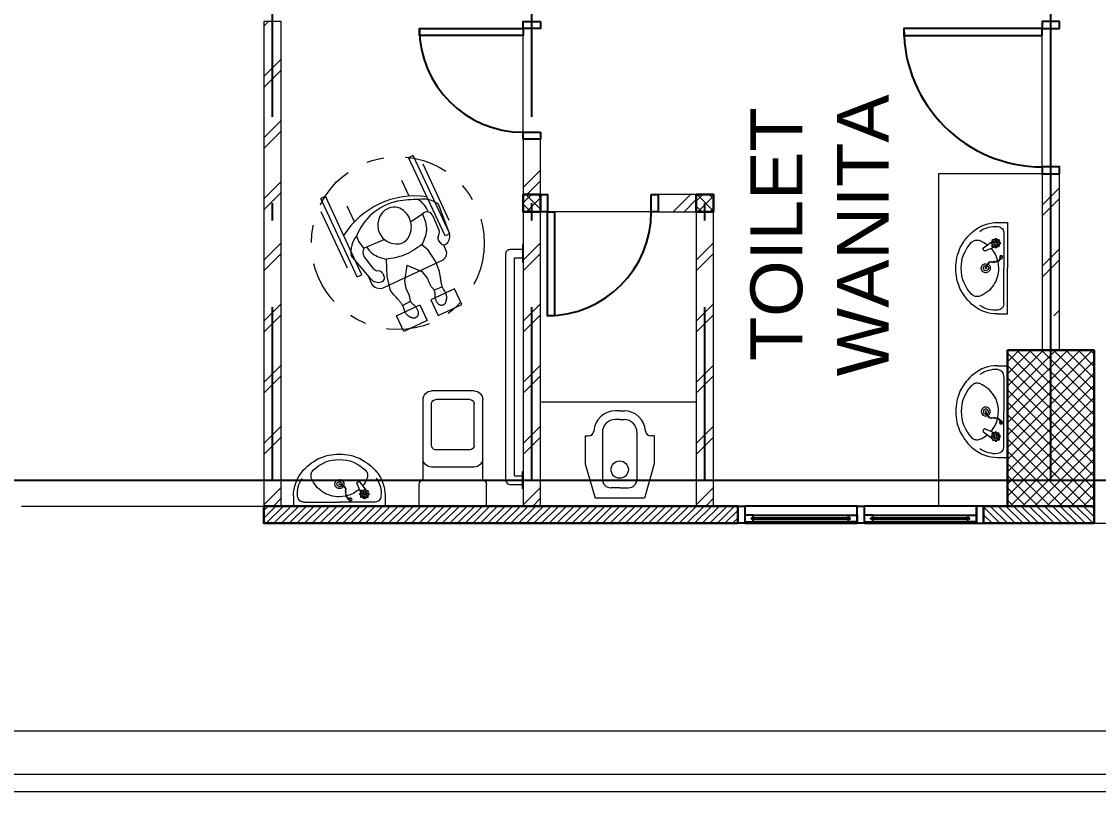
# Model space of a CAD drawing. Header units: inches. Extents: x 0 to 558, y -1 to 295.
# Drawn here: x 311.84 to 318.06, y 131.8 to 136.32 of the extents above; entities that cross this region are included whole.
import ezdxf

# ---------------------------------------------------------------- set-up
doc = ezdxf.new("R2010")
doc.units = ezdxf.units.IN
doc.header["$MEASUREMENT"] = 0
doc.linetypes.add('DASHDOT', pattern=[1, 0.5, -0.25, 0, -0.25])
for name, color, linetype, lineweight in [('ars', 11, 'Continuous', 0), ('ARSIR', 31, 'Continuous', 5), ('ARSIR BETON', 8, 'Continuous', 5), ('KOL', 1, 'Continuous', 30), ('KOLOM', 4, 'Continuous', 9), ('lan', 7, 'Continuous', 15), ('NOT', 7, 'Continuous', 20), ('RUMPUT', 93, 'Continuous', 0), ('SANITAIR', 15, 'Continuous', 9), ('tem', 5, 'Continuous', 20)]:
    doc.layers.add(name, color=color, linetype=linetype, lineweight=lineweight)
doc.layers.add('as', color=1, linetype='Continuous', plot=False)
doc.layers.add('Kusen', color=30, linetype='Continuous')
doc.styles.add('ATTR', font='romans.shx', dxfattribs={"width": 0.8, "height": 0.56})
doc.styles.get("Standard").update_dxf_attribs({"font": 'arial.ttf'})
pattern_1 = [(86.66969, (37.0798, 226.14725), (-0.5066041, 0.569206), [0.142875, -0.934755]), (41.66969, (37.0798, 226.14725), (-0.5066045, 0.5692064), [0.142875, -0.619125]), (131.66969, (37.0798, 226.14725), (-0.5692064, -0.5066045), [0.142875, -0.619125])]

# ---------------------------------------------------------------- blocks, each defined once
blk = doc.blocks.new('k3')
at = {"layer": 'ars'}
h = blk.add_hatch(dxfattribs=at)
h.set_pattern_fill('_USER', color=256, scale=0.05, angle=45, double=1, pattern_type=0)
h.set_pattern_definition([(45, (0, -5.05), (-0.03535534, 0.03535534), []), (135, (0, -5.05), (-0.03535534, -0.03535534), [])])
h.paths.add_polyline_path([(-0.25, -0.45), (0.25, -0.45), (0.25, 0.45), (-0.25, 0.45)])
at = {"layer": 'KOL'}
blk.add_lwpolyline([(-0.25, -0.45), (0.25, -0.45), (0.25, 0.45), (-0.25, 0.45)], close=True, dxfattribs=at)
blk = doc.blocks.new('P.80')
at = {"layer": 'Kusen'}
for points in [[(-69.8094, -74.8368), (-69.7694, -74.8368), (-69.7694, -74.0368), (-69.8094, -74.0368)], [(-70.6094, -74.9368), (-70.5694, -74.9368), (-70.5694, -74.8368), (-70.6094, -74.8368)], [(-69.7694, -74.9368), (-69.7294, -74.9368), (-69.7294, -74.8368), (-69.7694, -74.8368)]]:
    blk.add_lwpolyline(points, close=True, dxfattribs=at)
blk.add_arc((-69.7694, -74.8368), 0.8, 90, 180, dxfattribs=at)
blk = doc.blocks.new('WASHTAFEL')
for points in [[(0.1029, 0.2167), (0.1186, 0.2276), (0.1344, 0.2373), (0.1501, 0.2458), (0.1671, 0.2518), (0.184, 0.2579), (0.2022, 0.2615), (0.2203, 0.2639), (0.2397, 0.2651)], [(0.2397, 0.2651), (0.299, 0.2651)], [(0.299, 0.2651), (0.299, 0)], [(0, 0), (0, 0.0157), (0.0012, 0.0315), (0.0036, 0.0472), (0.0061, 0.063), (0.0097, 0.0775), (0.0145, 0.092), (0.0254, 0.1199), (0.0412, 0.1465), (0.0496, 0.1598), (0.0593, 0.1719), (0.069, 0.184), (0.0799, 0.1961), (0.0908, 0.2058), (0.1029, 0.2167)], [(0.138, 0.2131), (0.1501, 0.2215), (0.1622, 0.2276), (0.1743, 0.2324), (0.1877, 0.2373), (0.201, 0.2397), (0.2143, 0.2421), (0.2276, 0.2421), (0.2421, 0.2409)], [(0.2421, 0.2409), (0.2494, 0.2397), (0.2554, 0.2373), (0.2615, 0.2337), (0.2688, 0.2276), (0.2724, 0.2215), (0.2748, 0.2155), (0.2772, 0.2082), (0.2772, 0.1998)], [(0.2772, 0.1998), (0.2772, 0)], [(0.0303, 0), (0.0315, 0.0206), (0.0339, 0.0412), (0.0387, 0.0617), (0.046, 0.0811), (0.0545, 0.0993), (0.0654, 0.1174), (0.0775, 0.1344), (0.0908, 0.1501)], [(0.0908, 0.1501), (0.0969, 0.155), (0.1017, 0.1586), (0.1077, 0.161), (0.1138, 0.1622), (0.1199, 0.1634), (0.1271, 0.1634), (0.1332, 0.1622), (0.1392, 0.1598)], [(0.1392, 0.1598), (0.1501, 0.155), (0.1622, 0.1489), (0.1719, 0.1429), (0.1816, 0.1344)], [(0.1598, 0.1174), (0.2119, 0.1574)], [(0.2082, 0.1404), (0.2058, 0.1416), (0.2034, 0.1429), (0.2022, 0.1465), (0.2034, 0.1501), (0.2058, 0.1513), (0.207, 0.1513), (0.2082, 0.1513), (0.2094, 0.1513)], [(0.2082, 0.1453), (0.2082, 0.1416), (0.2094, 0.1368), (0.2119, 0.1332), (0.2143, 0.1295), (0.2179, 0.1271), (0.2215, 0.1247), (0.2252, 0.1235), (0.23, 0.1235), (0.2349, 0.1235), (0.2385, 0.1247), (0.2421, 0.1271), (0.2458, 0.1295), (0.2482, 0.1332), (0.2506, 0.1368), (0.2518, 0.1416), (0.253, 0.1453), (0.2518, 0.1501), (0.2506, 0.1538), (0.2482, 0.1586), (0.2458, 0.161), (0.2421, 0.1646), (0.2385, 0.1659), (0.2349, 0.1671), (0.23, 0.1683), (0.2252, 0.1671), (0.2215, 0.1659), (0.2179, 0.1646), (0.2143, 0.161), (0.2119, 0.1586), (0.2094, 0.1538), (0.2082, 0.1501), (0.2082, 0.1453)], [(0.2179, 0.1259), (0.2155, 0.1235), (0.2119, 0.1235), (0.2094, 0.1247), (0.2082, 0.1271), (0.2082, 0.1308), (0.2094, 0.1308), (0.2094, 0.132), (0.2107, 0.1332)], [(0.2119, 0.1574), (0.2094, 0.1598), (0.2107, 0.1634), (0.2119, 0.1659), (0.2155, 0.1671), (0.2179, 0.1659), (0.2191, 0.1646), (0.2191, 0.1646)], [(0.2155, 0.1453), (0.2167, 0.1404), (0.2203, 0.1356), (0.2252, 0.132), (0.23, 0.1308), (0.2361, 0.132), (0.2409, 0.1356), (0.2433, 0.1404), (0.2446, 0.1453), (0.2433, 0.1513), (0.2409, 0.1562), (0.2361, 0.1586), (0.23, 0.1598), (0.2252, 0.1586), (0.2203, 0.1562), (0.2167, 0.1513), (0.2155, 0.1453)], [(0.224, 0.1453), (0.2252, 0.1404), (0.23, 0.1392), (0.2349, 0.1404), (0.2373, 0.1453), (0.2349, 0.1501), (0.23, 0.1525), (0.2252, 0.1501), (0.224, 0.1453)], [(0.2252, 0.1671), (0.2264, 0.1695), (0.2276, 0.1719), (0.2312, 0.1719), (0.2337, 0.1707), (0.2361, 0.1683), (0.2361, 0.1671), (0.2361, 0.1659)], [(0.2494, 0.132), (0.2494, 0.1295), (0.2494, 0.1271), (0.2482, 0.1247), (0.2446, 0.1235), (0.2421, 0.1247), (0.2409, 0.1247), (0.2409, 0.1247)], [(0.2421, 0.1634), (0.2446, 0.1646), (0.247, 0.1659), (0.2506, 0.1646), (0.2518, 0.161), (0.2518, 0.1586), (0.2506, 0.1574), (0.2506, 0.1562), (0.2494, 0.1562)], [(0.253, 0.1501), (0.2554, 0.1489), (0.2567, 0.1465), (0.2579, 0.1429), (0.2554, 0.1404), (0.253, 0.138), (0.253, 0.138), (0.2518, 0.138)], [(0.1622, 0.1029), (0.1574, 0.1102), (0.1562, 0.115), (0.1598, 0.1174)], [(0.1683, 0.1005), (0.1659, 0.1005), (0.1622, 0.1029)], [(0.1683, 0.1005), (0.2228, 0.1235)], [(0.2034, 0.115), (0.2155, 0.0981), (0.2264, 0.0811), (0.2349, 0.063), (0.2409, 0.0424)], [(0.2361, 0.1235), (0.2349, 0.1199), (0.2324, 0.1186), (0.23, 0.1174), (0.2276, 0.1186), (0.2252, 0.1211), (0.2252, 0.1223), (0.2252, 0.1235)], [(0.253, 0.0642), (0.253, 0.0605), (0.2554, 0.0581), (0.2579, 0.0557), (0.2615, 0.0557), (0.2651, 0.0557), (0.2676, 0.0581), (0.27, 0.0605), (0.2712, 0.0642), (0.27, 0.0678), (0.2676, 0.0714), (0.2651, 0.0726), (0.2615, 0.0738), (0.2579, 0.0726), (0.2554, 0.0714), (0.253, 0.0678), (0.253, 0.0642)], [(0.2554, 0.0642), (0.2579, 0.0605), (0.2615, 0.0593), (0.2651, 0.0605), (0.2676, 0.0642), (0.2651, 0.069), (0.2615, 0.0702), (0.2579, 0.069), (0.2554, 0.0642)], [(0.1029, -0.2167), (0.0908, -0.207), (0.0799, -0.1961), (0.069, -0.184), (0.0593, -0.1731), (0.0496, -0.1598), (0.0412, -0.1477), (0.0254, -0.1211), (0.0145, -0.092), (0.0097, -0.0775), (0.0061, -0.0617), (0.0036, -0.046), (0.0012, -0.0315), (0, -0.0157), (0, 0)], [(0.1392, -0.161), (0.1332, -0.1622), (0.1271, -0.1634), (0.1199, -0.1634), (0.1138, -0.1622), (0.1077, -0.161), (0.1017, -0.1586), (0.0969, -0.155), (0.0908, -0.1501), (0.0775, -0.1344), (0.0654, -0.1186), (0.0545, -0.0993), (0.046, -0.0811), (0.0387, -0.0617), (0.0339, -0.0412), (0.0315, -0.0218), (0.0303, 0)], [(0.2458, 0), (0.2458, -0.0133), (0.2433, -0.0254), (0.2421, -0.0387), (0.2385, -0.0508), (0.2337, -0.063), (0.23, -0.0751), (0.224, -0.086), (0.2179, -0.0969), (0.2094, -0.1065), (0.2022, -0.1162), (0.1937, -0.1259), (0.184, -0.1332), (0.1731, -0.1416), (0.1622, -0.1489), (0.1513, -0.155), (0.1392, -0.161)], [(0.1852, 0.0218), (0.1901, 0.0194), (0.1937, 0.0157), (0.1961, 0.0121), (0.1973, 0.0061), (0.1985, 0.0024), (0.1985, -0.0024), (0.1973, -0.0085), (0.1949, -0.0121), (0.1925, -0.0169), (0.1889, -0.0206), (0.184, -0.023), (0.1792, -0.0242), (0.1743, -0.0254), (0.1695, -0.0254), (0.1646, -0.0242), (0.1598, -0.0218), (0.1562, -0.0194), (0.1525, -0.0157), (0.1501, -0.0109), (0.1477, -0.0061), (0.1465, -0.0012), (0.1465, 0.0036), (0.1477, 0.0085), (0.1501, 0.0121), (0.1562, 0.0206), (0.1646, 0.0254), (0.1731, 0.0254), (0.1816, 0.0242)], [(0.1792, 0.0133), (0.184, 0.0097), (0.1877, 0.0048), (0.1877, -0.0012), (0.1852, -0.0061), (0.1816, -0.0109), (0.178, -0.0133), (0.1719, -0.0145), (0.1659, -0.0121), (0.1622, -0.0097), (0.1598, -0.0036), (0.1586, 0.0012), (0.1598, 0.0073), (0.1622, 0.0109), (0.1671, 0.0133), (0.1719, 0.0157), (0.1768, 0.0145)], [(0.1743, 0.0024), (0.1743, -0.0012), (0.1719, -0.0024), (0.1707, 0), (0.1707, 0.0024)], [(0.1719, 0.0085), (0.1743, 0.0061), (0.1768, 0.0085), (0.1743, 0.0097), (0.1719, 0.0085)], [(0.1719, 0.0036), (0.1731, 0.0012), (0.1755, 0.0036), (0.1731, 0.0061), (0.1719, 0.0036)], [(0.1792, 0.0133), (0.1792, 0.0121), (0.178, 0.0097), (0.1768, 0.0097), (0.1743, 0.0097), (0.1743, 0.0121), (0.1743, 0.0133), (0.1768, 0.0145), (0.178, 0.0145)], [(0.178, 0.0169), (0.1804, 0.0145), (0.1828, 0.0169), (0.1804, 0.0194), (0.178, 0.0169)], [(0.1804, 0.0206), (0.1828, 0.0194), (0.184, 0.0206), (0.1828, 0.023), (0.1804, 0.0206)], [(0.1828, 0.0254), (0.1852, 0.023), (0.1877, 0.0254), (0.1852, 0.0278), (0.1828, 0.0254)], [(0.1852, 0.0303), (0.1877, 0.0278), (0.1901, 0.0303), (0.1877, 0.0315), (0.1852, 0.0303)], [(0.1889, 0.0327), (0.1913, 0.0303), (0.1937, 0.0327), (0.1913, 0.0339), (0.1889, 0.0327)], [(0.1937, 0.0363), (0.1949, 0.0339), (0.1973, 0.0363), (0.1949, 0.0375), (0.1937, 0.0363)], [(0.1973, 0.0375), (0.1998, 0.0351), (0.2022, 0.0375), (0.1998, 0.04), (0.1973, 0.0375)], [(0.2022, 0.0375), (0.2046, 0.0351), (0.2058, 0.0375), (0.2046, 0.04), (0.2022, 0.0375)], [(0.207, 0.0363), (0.2094, 0.0339), (0.2119, 0.0363), (0.2094, 0.0387), (0.207, 0.0363)], [(0.2119, 0.0363), (0.2143, 0.0339), (0.2167, 0.0363), (0.2143, 0.0387), (0.2119, 0.0363)], [(0.2167, 0.0363), (0.2191, 0.0339), (0.2215, 0.0363), (0.2191, 0.0387), (0.2167, 0.0363)], [(0.2215, 0.0375), (0.224, 0.0351), (0.2264, 0.0375), (0.224, 0.04), (0.2215, 0.0375)], [(0.2264, 0.0375), (0.2288, 0.0351), (0.2312, 0.0375), (0.2288, 0.04), (0.2264, 0.0375)], [(0.2312, 0.0387), (0.2337, 0.0363), (0.2361, 0.0387), (0.2337, 0.0412), (0.2312, 0.0387)], [(0.2373, 0.0387), (0.2385, 0.0375), (0.2409, 0.0387), (0.2385, 0.0412), (0.2373, 0.0387)], [(0.2409, 0.0412), (0.2433, 0.0387), (0.2458, 0.0412), (0.2433, 0.0436), (0.2409, 0.0412)], [(0.2421, 0.0387), (0.2446, 0.0194), (0.2458, 0)], [(0.2458, 0.0436), (0.2482, 0.0412), (0.2494, 0.0436), (0.2482, 0.046), (0.2458, 0.0436)], [(0.2494, 0.0472), (0.2506, 0.0448), (0.253, 0.0472), (0.2506, 0.0496), (0.2494, 0.0472)], [(0.2639, 0.0557), (0.2615, 0.0521), (0.2591, 0.0508), (0.2554, 0.0521), (0.253, 0.0533), (0.253, 0.0569), (0.253, 0.0581), (0.253, 0.0593)], [(0.253, 0.0508), (0.2542, 0.0484), (0.2567, 0.0508), (0.2542, 0.0533), (0.253, 0.0508)], [(0.2772, -0.201), (0.2772, 0)], [(0.299, -0.2639), (0.299, 0)], [(0.2397, -0.2639), (0.2203, -0.2639), (0.2022, -0.2615), (0.184, -0.2579), (0.1671, -0.2518), (0.1501, -0.2458), (0.1344, -0.2373), (0.1186, -0.2276), (0.1029, -0.2167)], [(0.2421, -0.2421), (0.2276, -0.2421), (0.2143, -0.2421), (0.201, -0.2397), (0.1877, -0.2373), (0.1743, -0.2337), (0.1622, -0.2276), (0.1501, -0.2203), (0.138, -0.2143)], [(0.2772, -0.201), (0.2772, -0.2082), (0.2748, -0.2155), (0.2724, -0.2215), (0.2688, -0.2276), (0.2615, -0.2337), (0.2554, -0.2373), (0.2494, -0.2397), (0.2421, -0.2421)], [(0.2397, -0.2639), (0.299, -0.2639)]]:
    blk.add_lwpolyline(points)
blk = doc.blocks.new('SWC1')
for p, q in [((-0.1225, 0.665), (0.1225, 0.665)), ((-0.1725, 0.1499), (-0.1725, 0.615)), ((-0.1225, 0.35), (-0.1225, 0.59)), ((-0.0975, 0.615), (0.0975, 0.615)), ((0.1225, 0.35), (0.1225, 0.59)), ((0.1725, 0.1499), (0.1725, 0.615)), ((-0.0975, 0.325), (0.0975, 0.325)), ((-0.1225, 0.225), (0.1225, 0.225)), ((-0.195, 0), (-0.195, 0.125)), ((-0.17, 0.15), (0.17, 0.15)), ((0.195, 0), (0.195, 0.125)), ((-0.195, 0), (0.195, 0))]:
    blk.add_line(p, q)
for centre, radius, start, end in [((-0.1225, 0.615), 0.05, 90, 180), ((0.1225, 0.615), 0.05, 0, 90), ((-0.0975, 0.59), 0.025, 90, 180), ((0.0975, 0.59), 0.025, 0, 90), ((-0.0975, 0.35), 0.025, 180, 270), ((0.0975, 0.35), 0.025, 270, 0), ((-0.1225, 0.275), 0.05, 180, 270), ((0.1225, 0.275), 0.05, 270, 0), ((-0.17, 0.125), 0.025, 90, 180), ((0.17, 0.125), 0.025, 0, 90)]:
    blk.add_arc(centre, radius, start, end)
blk = doc.blocks.new('K 10.10')
at = {"layer": 'ars'}
h = blk.add_hatch(dxfattribs=at)
h.set_pattern_fill('_USER', color=256, scale=0.05, angle=45, double=1, pattern_type=0)
h.set_pattern_definition([(45, (0, 0), (-0.035355339, 0.035355339), []), (135, (0, 0), (-0.035355339, -0.035355339), [])])
h.paths.add_polyline_path([(1560.5383, 1380.4069), (1560.6383, 1380.4069), (1560.6383, 1380.5069), (1560.5383, 1380.5069)])
at = {"layer": 'KOL'}
blk.add_lwpolyline([(1560.5383, 1380.4069), (1560.6383, 1380.4069), (1560.6383, 1380.5069), (1560.5383, 1380.5069)], close=True, dxfattribs=at)
blk = doc.blocks.new('SWC2')
for p, q in [((-0.2, -0.199), (-0.1426, 0)), ((-0.1426, 0), (0.1426, 0)), ((0.2, -0.199), (0.1426, 0)), ((0, -0.06), (-0.05, -0.06)), ((0, -0.06), (0.05, -0.06)), ((-0.1, -0.38), (-0.1, -0.11)), ((0.1, -0.38), (0.1, -0.11)), ((-0.2, -0.3597), (-0.2, -0.199)), ((0.2, -0.3597), (0.2, -0.199)), ((-0.2, -0.3597), (-0.1797, -0.3597)), ((0.2, -0.3597), (0.1797, -0.3597)), ((0, -0.455), (-0.025, -0.455)), ((0, -0.455), (0.025, -0.455)), ((0, -0.505), (-0.025, -0.505)), ((0, -0.505), (0.025, -0.505))]:
    blk.add_line(p, q)
blk.add_circle((0, -0.1655), 0.05)
for centre, radius, start, end in [((-0.05, -0.11), 0.05, 90, 180), ((0.05, -0.11), 0.05, 0, 90), ((-0.1797, -0.3897), 0.03, 3.59024, 90), ((0.1797, -0.3897), 0.03, 90, 176.40976), ((-0.025, -0.38), 0.125, 183.59024, 270), ((-0.025, -0.38), 0.075, 180, 270), ((0.025, -0.38), 0.075, 270, 0), ((0.025, -0.38), 0.125, 270, 356.40976)]:
    blk.add_arc(centre, radius, start, end)
blk = doc.blocks.new('kursi roda')
at = {"layer": 'ars'}
for p, q in [((403.0407, -6.3481), (403.0388, -6.35)), ((403.0427, -6.3463), (403.0407, -6.3481)), ((403.0447, -6.3447), (403.0427, -6.3463)), ((403.0468, -6.3433), (403.0447, -6.3447)), ((403.0489, -6.3421), (403.0468, -6.3433)), ((403.0511, -6.3411), (403.0489, -6.3421)), ((403.0533, -6.3403), (403.0511, -6.3411)), ((403.0555, -6.3397), (403.0533, -6.3403)), ((403.0577, -6.3394), (403.0555, -6.3397)), ((403.06, -6.3393), (403.0577, -6.3394)), ((403.0623, -6.3394), (403.06, -6.3393)), ((403.0646, -6.3397), (403.0623, -6.3394)), ((403.0669, -6.3403), (403.0646, -6.3397)), ((403.0692, -6.341), (403.0669, -6.3403)), ((403.0716, -6.3419), (403.0692, -6.341)), ((403.0738, -6.343), (403.0716, -6.3419)), ((403.0761, -6.3444), (403.0738, -6.343)), ((403.0782, -6.3459), (403.0761, -6.3444)), ((403.0802, -6.3477), (403.0782, -6.3459)), ((403.082, -6.3497), (403.0802, -6.3477)), ((403.2175, -6.3497), (403.2193, -6.3477)), ((403.2193, -6.3477), (403.2213, -6.3459)), ((403.2213, -6.3459), (403.2234, -6.3444)), ((403.2234, -6.3444), (403.2256, -6.343)), ((403.2256, -6.343), (403.2279, -6.3419)), ((403.2279, -6.3419), (403.2302, -6.341)), ((403.2302, -6.341), (403.2326, -6.3403)), ((403.2326, -6.3403), (403.2349, -6.3397)), ((403.2349, -6.3397), (403.2372, -6.3394)), ((403.2372, -6.3394), (403.2395, -6.3393)), ((403.2395, -6.3393), (403.2417, -6.3394)), ((403.2417, -6.3394), (403.244, -6.3397)), ((403.244, -6.3397), (403.2462, -6.3403)), ((403.2462, -6.3403), (403.2484, -6.3411)), ((403.2484, -6.3411), (403.2505, -6.3421)), ((403.2505, -6.3421), (403.2526, -6.3433)), ((403.2526, -6.3433), (403.2547, -6.3447)), ((403.2547, -6.3447), (403.2568, -6.3463)), ((403.2568, -6.3463), (403.2588, -6.3481)), ((403.2588, -6.3481), (403.2607, -6.35)), ((403.0202, -6.3917), (403.0201, -6.3944)), ((403.0201, -6.3944), (403.0201, -6.3971)), ((403.0201, -6.3971), (403.0202, -6.3997)), ((403.0204, -6.3889), (403.0202, -6.3917)), ((403.0202, -6.3997), (403.0204, -6.4022)), ((403.0208, -6.3861), (403.0204, -6.3889)), ((403.0204, -6.4022), (403.0207, -6.4047)), ((403.0207, -6.4047), (403.021, -6.4072)), ((403.0213, -6.3833), (403.0208, -6.3861)), ((403.021, -6.4072), (403.0214, -6.4098)), ((403.0219, -6.3806), (403.0213, -6.3833)), ((403.0214, -6.4098), (403.0218, -6.4123)), ((403.0226, -6.3779), (403.0219, -6.3806)), ((403.0234, -6.3752), (403.0226, -6.3779)), ((403.0243, -6.3726), (403.0234, -6.3752)), ((403.0253, -6.3701), (403.0243, -6.3726)), ((403.0264, -6.3677), (403.0253, -6.3701)), ((403.0277, -6.3653), (403.0264, -6.3677)), ((403.029, -6.363), (403.0277, -6.3653)), ((403.0304, -6.3607), (403.029, -6.363)), ((403.0319, -6.3585), (403.0304, -6.3607)), ((403.0335, -6.3563), (403.0319, -6.3585)), ((403.0352, -6.3541), (403.0335, -6.3563)), ((403.0369, -6.352), (403.0352, -6.3541)), ((403.0388, -6.35), (403.0369, -6.352)), ((403.0836, -6.3519), (403.082, -6.3497)), ((403.0823, -6.4126), (403.0835, -6.4099)), ((403.0835, -6.4099), (403.0846, -6.4071)), ((403.0851, -6.3544), (403.0836, -6.3519)), ((403.0846, -6.4071), (403.0856, -6.4042)), ((403.0863, -6.357), (403.0851, -6.3544)), ((403.0856, -6.4042), (403.0865, -6.401)), ((403.0873, -6.3599), (403.0863, -6.357)), ((403.0865, -6.401), (403.0874, -6.3977)), ((403.0882, -6.3629), (403.0873, -6.3599)), ((403.0874, -6.3977), (403.0881, -6.3942)), ((403.0881, -6.3942), (403.0887, -6.3907)), ((403.0888, -6.3661), (403.0882, -6.3629)), ((403.0887, -6.3907), (403.0892, -6.3871)), ((403.0893, -6.3694), (403.0888, -6.3661)), ((403.0892, -6.3871), (403.0895, -6.3835)), ((403.0896, -6.3728), (403.0893, -6.3694)), ((403.0895, -6.3835), (403.0897, -6.3799)), ((403.0897, -6.3763), (403.0896, -6.3728)), ((403.0897, -6.3799), (403.0897, -6.3763)), ((403.2098, -6.3763), (403.2099, -6.3728)), ((403.2098, -6.3799), (403.2098, -6.3763)), ((403.21, -6.3835), (403.2098, -6.3799)), ((403.2099, -6.3728), (403.2102, -6.3694)), ((403.2103, -6.3871), (403.21, -6.3835)), ((403.2102, -6.3694), (403.2107, -6.3661)), ((403.2108, -6.3907), (403.2103, -6.3871)), ((403.2107, -6.3661), (403.2113, -6.3629)), ((403.2114, -6.3942), (403.2108, -6.3907)), ((403.2113, -6.3629), (403.2121, -6.3599)), ((403.2121, -6.3977), (403.2114, -6.3942)), ((403.2121, -6.3599), (403.2132, -6.357)), ((403.2129, -6.401), (403.2121, -6.3977)), ((403.2139, -6.4042), (403.2129, -6.401)), ((403.2132, -6.357), (403.2144, -6.3544)), ((403.2149, -6.4071), (403.2139, -6.4042)), ((403.2144, -6.3544), (403.2158, -6.3519)), ((403.216, -6.4099), (403.2149, -6.4071)), ((403.2158, -6.3519), (403.2175, -6.3497)), ((403.2172, -6.4126), (403.216, -6.4099)), ((403.2607, -6.35), (403.2625, -6.352)), ((403.2625, -6.352), (403.2643, -6.3541)), ((403.2643, -6.3541), (403.266, -6.3563)), ((403.266, -6.3563), (403.2676, -6.3585)), ((403.2676, -6.3585), (403.2691, -6.3607)), ((403.2691, -6.3607), (403.2705, -6.363)), ((403.2705, -6.363), (403.2718, -6.3653)), ((403.2718, -6.3653), (403.273, -6.3677)), ((403.273, -6.3677), (403.2741, -6.3701)), ((403.2741, -6.3701), (403.2752, -6.3726)), ((403.2752, -6.3726), (403.2761, -6.3752)), ((403.2761, -6.3752), (403.2769, -6.3779)), ((403.2769, -6.3779), (403.2776, -6.3806)), ((403.2776, -6.3806), (403.2782, -6.3833)), ((403.2781, -6.4098), (403.2777, -6.4123)), ((403.2784, -6.4072), (403.2781, -6.4098)), ((403.2782, -6.3833), (403.2787, -6.3861)), ((403.2788, -6.4047), (403.2784, -6.4072)), ((403.2787, -6.3861), (403.279, -6.3889)), ((403.2791, -6.4022), (403.2788, -6.4047)), ((403.279, -6.3889), (403.2793, -6.3917)), ((403.2793, -6.3997), (403.2791, -6.4022)), ((403.2793, -6.3917), (403.2794, -6.3944)), ((403.2794, -6.3971), (403.2793, -6.3997)), ((403.2794, -6.3944), (403.2794, -6.3971)), ((403.0147, -6.4739), (403.0132, -6.4792)), ((403.016, -6.469), (403.0147, -6.4739)), ((403.0173, -6.4643), (403.016, -6.469)), ((403.0184, -6.4598), (403.0173, -6.4643)), ((403.0195, -6.4556), (403.0184, -6.4598)), ((403.0204, -6.4515), (403.0195, -6.4556)), ((403.0212, -6.4476), (403.0204, -6.4515)), ((403.0218, -6.4439), (403.0212, -6.4476)), ((403.0218, -6.4123), (403.0222, -6.415)), ((403.0223, -6.4402), (403.0218, -6.4439)), ((403.0222, -6.415), (403.0225, -6.4177)), ((403.0227, -6.4366), (403.0223, -6.4402)), ((403.0225, -6.4177), (403.0227, -6.4206)), ((403.0227, -6.4206), (403.0229, -6.4236)), ((403.0229, -6.4332), (403.0227, -6.4366)), ((403.0228, -6.4347), (403.0747, -6.4388)), ((403.0229, -6.4236), (403.023, -6.4267)), ((403.023, -6.4299), (403.0229, -6.4332)), ((403.023, -6.4267), (403.023, -6.4299)), ((403.0746, -6.4401), (403.0747, -6.4374)), ((403.0748, -6.4427), (403.0746, -6.4401)), ((403.0747, -6.4374), (403.0748, -6.4349)), ((403.0748, -6.4349), (403.0752, -6.4323)), ((403.0751, -6.4454), (403.0748, -6.4427)), ((403.0755, -6.4481), (403.0751, -6.4454)), ((403.0752, -6.4323), (403.0756, -6.4298)), ((403.0761, -6.4508), (403.0755, -6.4481)), ((403.0756, -6.4298), (403.0762, -6.4273)), ((403.0768, -6.4536), (403.0761, -6.4508)), ((403.0762, -6.4273), (403.077, -6.4249)), ((403.0776, -6.4564), (403.0768, -6.4536)), ((403.077, -6.4249), (403.0779, -6.4224)), ((403.0784, -6.4592), (403.0776, -6.4564)), ((403.0779, -6.4224), (403.0789, -6.42)), ((403.0792, -6.4621), (403.0784, -6.4592)), ((403.0789, -6.42), (403.08, -6.4176)), ((403.08, -6.4651), (403.0792, -6.4621)), ((403.08, -6.4176), (403.0811, -6.4151)), ((403.0808, -6.4682), (403.08, -6.4651)), ((403.0815, -6.4716), (403.0808, -6.4682)), ((403.0811, -6.4151), (403.0823, -6.4126)), ((403.082, -6.4765), (403.0815, -6.4716)), ((403.2183, -6.4151), (403.2172, -6.4126)), ((403.2175, -6.4765), (403.218, -6.4716)), ((403.218, -6.4716), (403.2187, -6.4682)), ((403.2195, -6.4176), (403.2183, -6.4151)), ((403.2187, -6.4682), (403.2195, -6.4651)), ((403.2206, -6.42), (403.2195, -6.4176)), ((403.2195, -6.4651), (403.2203, -6.4621)), ((403.2203, -6.4621), (403.2211, -6.4592)), ((403.2216, -6.4224), (403.2206, -6.42)), ((403.2211, -6.4592), (403.2219, -6.4564)), ((403.2225, -6.4249), (403.2216, -6.4224)), ((403.2219, -6.4564), (403.2227, -6.4536)), ((403.2232, -6.4273), (403.2225, -6.4249)), ((403.2227, -6.4536), (403.2234, -6.4508)), ((403.2238, -6.4298), (403.2232, -6.4273)), ((403.2234, -6.4508), (403.2239, -6.4481)), ((403.2243, -6.4323), (403.2238, -6.4298)), ((403.2239, -6.4481), (403.2244, -6.4454)), ((403.2246, -6.4349), (403.2243, -6.4323)), ((403.2244, -6.4454), (403.2247, -6.4427)), ((403.2248, -6.4374), (403.2246, -6.4349)), ((403.2247, -6.4427), (403.2248, -6.4401)), ((403.2767, -6.4347), (403.2248, -6.4388)), ((403.2248, -6.4401), (403.2248, -6.4374)), ((403.2766, -6.4236), (403.2765, -6.4267)), ((403.2765, -6.4267), (403.2765, -6.4299)), ((403.2765, -6.4299), (403.2766, -6.4332)), ((403.2767, -6.4206), (403.2766, -6.4236)), ((403.2766, -6.4332), (403.2768, -6.4366)), ((403.277, -6.4177), (403.2767, -6.4206)), ((403.2768, -6.4366), (403.2772, -6.4402)), ((403.2773, -6.415), (403.277, -6.4177)), ((403.2772, -6.4402), (403.2777, -6.4439)), ((403.2777, -6.4123), (403.2773, -6.415)), ((403.2777, -6.4439), (403.2783, -6.4476)), ((403.2783, -6.4476), (403.2791, -6.4515)), ((403.2791, -6.4515), (403.28, -6.4556)), ((403.28, -6.4556), (403.281, -6.4598)), ((403.281, -6.4598), (403.2822, -6.4643)), ((403.2822, -6.4643), (403.2834, -6.469)), ((403.2834, -6.469), (403.2848, -6.4739)), ((403.2848, -6.4739), (403.2862, -6.4792)), ((403.0007, -6.5239), (402.9958, -6.5815)), ((403.0046, -6.5103), (403.0007, -6.5239)), ((403.0075, -6.4997), (403.0046, -6.5103)), ((403.0098, -6.4914), (403.0075, -6.4997)), ((403.0117, -6.4848), (403.0098, -6.4914)), ((403.0132, -6.4792), (403.0117, -6.4848)), ((403.0815, -6.5152), (403.0821, -6.4969)), ((403.0924, -6.5654), (403.0815, -6.5152)), ((403.0822, -6.4844), (403.082, -6.4765)), ((403.0821, -6.4969), (403.0822, -6.4844)), ((403.2084, -6.5576), (403.218, -6.5152)), ((403.2173, -6.4844), (403.2175, -6.4765)), ((403.2174, -6.4969), (403.2173, -6.4844)), ((403.218, -6.5152), (403.2174, -6.4969)), ((403.2862, -6.4792), (403.2878, -6.4848)), ((403.2878, -6.4848), (403.2896, -6.4914)), ((403.2896, -6.4914), (403.2919, -6.4997)), ((403.2919, -6.4997), (403.2949, -6.5103)), ((403.2949, -6.5103), (403.2988, -6.5239)), ((403.2988, -6.5239), (403.3037, -6.5433)), ((402.9958, -6.5815), (403.0073, -6.6666)), ((403.1568, -6.6358), (403.0924, -6.5654)), ((403.1568, -6.6358), (403.2084, -6.5576)), ((403.3037, -6.5433), (403.2866, -6.6239)), ((403.2866, -6.6239), (403.2484, -6.7162)), ((403.3787, -6.653), (403.4239, -6.8218)), ((402.8545, -6.7033), (402.8422, -6.8776)), ((402.8547, -6.6955), (402.8547, -7.1955)), ((402.8547, -6.6955), (402.8847, -6.6955)), ((402.8847, -6.6955), (402.8847, -7.1955)), ((402.9231, -6.7077), (402.9094, -6.7207)), ((403.0266, -6.7071), (403.0073, -6.6666)), ((403.3122, -6.6703), (403.328, -6.6805)), ((403.3371, -6.6928), (403.3585, -6.7846)), ((403.4147, -6.6955), (403.4147, -7.1955)), ((403.4447, -6.6955), (403.4147, -6.6955)), ((403.4447, -6.6955), (403.4447, -7.1955)), ((402.8247, -6.7655), (402.8247, -7.1255)), ((402.9028, -6.7345), (402.8993, -6.8287)), ((403.4747, -6.7655), (403.4747, -7.1255)), ((403.2104, -6.8251), (403.3378, -6.8283)), ((403.0296, -6.8547), (402.949, -6.8662)), ((402.9747, -6.9914), (402.9747, -7.0914)), ((403.3247, -6.9914), (403.3247, -7.0914)), ((402.8847, -7.1955), (402.8547, -7.1955)), ((403.4147, -7.1955), (403.4447, -7.1955))]:
    blk.add_line(p, q, dxfattribs=at)
for points in [[(402.9647, -6.3955), (403.1147, -6.3955), (403.1147, -6.2955), (402.9647, -6.2955)], [(403.3347, -6.3955), (403.1847, -6.3955), (403.1847, -6.2955), (403.3347, -6.2955)]]:
    blk.add_lwpolyline(points, close=True, dxfattribs=at)
blk.add_lwpolyline([(402.9147, -6.653), (402.9147, -6.6239, -0.414214), (402.9647, -6.5739), (403.3347, -6.5739, -0.414214), (403.3847, -6.6239), (403.3847, -6.6757)], format="xyb", dxfattribs=at)
for centre, radius, start, end in [((402.9164, -6.7094), 0.0622, 110.42677, 174.35305), ((402.9028, -6.6728), 0.0231, 0.10057, 110.42677), ((403.3255, -6.6322), 0.0231, 80.53023, 190.85643), ((403.2609, -6.6446), 0.0426, 351.97753, 10.85644), ((403.323, -6.6534), 0.0202, 171.97753, 237.32233), ((403.319, -6.6708), 0.0622, 16.60396, 80.53023), ((402.9242, -6.7362), 0.0215, 133.63467, 175.35977), ((402.9092, -6.6931), 0.0202, 313.63467, 18.97947), ((402.9685, -6.6727), 0.0426, 180.10057, 198.97947), ((403.3164, -6.6986), 0.0215, 15.59724, 57.32233), ((403.1475, -6.876), 0.1199, 122.59687, 212.64255), ((403.1222, -6.8363), 0.0728, 72.80147, 122.59687), ((403.1114, -6.871), 0.1091, 283.59147, 72.80147), ((403.323, -6.7946), 0.0369, 293.70789, 15.59724), ((402.936, -6.8317), 0.0369, 175.35977, 290.60167), ((403.2072, -6.8871), 0.1433, 350.60255, 24.21692), ((403.293, -6.7869), 0.1355, 294.2153, 345.07911), ((402.9641, -6.8185), 0.1355, 205.8779, 256.74171), ((403.0476, -6.8769), 0.134, 173.43811, 214.12495), ((403.1497, -6.5368), 0.4871, 237.0423, 302.9577), ((403.2312, -6.3321), 0.6866, 244.24857, 254.65298), ((403.1173, -6.8953), 0.084, 212.64255, 283.59147), ((403.1217, -6.6756), 0.3265, 257.23141, 313.99496)]:
    blk.add_arc(centre, radius, start, end, dxfattribs=at)
for points in [[(402.949, -6.8662), (402.9685, -6.7695), (403.0266, -6.7071)], [(403.0266, -6.7071), (403.1485, -6.6955), (403.2484, -6.7162)]]:
    blk.add_spline(points, degree=3, dxfattribs=at)
blk.add_open_spline([(403.3215, -6.8279), (403.3188, -6.8103), (403.3073, -6.7665), (403.2709, -6.7354), (403.2484, -6.7162)], degree=3, knots=[0.0459628, 0.0459628, 0.0459628, 0.0459628, 0.0986332, 0.1838693, 0.1838693, 0.1838693, 0.1838693], dxfattribs=at)
at = {"layer": 'ars', "style": 'ATTR', "width": 0.8, "flags": 9}
blk.add_attdef('ESTCODE', (403.1317, -6.8723), '', height=0.000106, rotation=170.84547, dxfattribs=at)
blk = doc.blocks.new('DEN-1 BLOK 2')
at = {"layer": 'ars'}
h = blk.add_hatch(dxfattribs=at)
h.set_pattern_fill('TEMBOK', color=256, scale=0.25)
h.set_pattern_definition([(45, (20.3, -3.845), (-0.176777, 0.176777), []), (45, (20.3625, -3.845), (-0.176777, 0.176777), [])])
h.paths.add_polyline_path([(20.25, 2.305), (20.35, 2.305), (20.35, -0.495), (20.25, -0.495)])
h = blk.add_hatch(dxfattribs=at)
h.set_pattern_fill('TEMBOK', color=256, scale=0.25)
h.set_pattern_definition([(45, (21.8, -3.425), (-0.176777, 0.176777), []), (45, (21.8625, -3.425), (-0.176777, 0.176777), [])])
h.paths.add_polyline_path([(21.75, 1.625), (21.85, 1.625), (21.85, 1.305), (21.75, 1.305)])
h = blk.add_hatch(dxfattribs=at)
h.set_pattern_fill('TEMBOK', color=256, scale=0.25)
h.set_pattern_definition([(45, (24.8, -0.345), (-0.176777, 0.176777), []), (45, (24.8625, -0.345), (-0.176777, 0.176777), [])])
h.paths.add_polyline_path([(24.75, 1.425), (24.85, 1.425), (24.85, 0.605), (24.75, 0.605)])
h = blk.add_hatch(dxfattribs=at)
h.set_pattern_fill('TEMBOK', color=256, scale=0.25)
h.set_pattern_definition([(45, (16.27433, 1.355), (-0.176777, 0.176777), []), (45, (16.33683, 1.355), (-0.176777, 0.176777), [])])
h.paths.add_polyline_path([(22.53, 1.305), (22.75, 1.305), (22.75, 1.205), (22.53, 1.205)])
h = blk.add_hatch(dxfattribs=at)
h.set_pattern_fill('TEMBOK', color=256, scale=0.25)
h.set_pattern_definition([(45, (21.8, -3.845), (-0.176777, 0.176777), []), (45, (21.8625, -3.845), (-0.176777, 0.176777), [])])
h.paths.add_polyline_path([(21.75, 1.205), (21.85, 1.205), (21.85, -0.495), (21.75, -0.495)])
h = blk.add_hatch(dxfattribs=at)
h.set_pattern_fill('TEMBOK', color=256, scale=0.25)
h.set_pattern_definition([(45, (22.8, -3.845), (-0.176777, 0.176777), []), (45, (22.8625, -3.845), (-0.176777, 0.176777), [])])
h.paths.add_polyline_path([(22.75, 1.205), (22.85, 1.205), (22.85, -0.495), (22.75, -0.495)])
h = blk.add_hatch(dxfattribs=at)
h.set_pattern_fill('ANSI31', color=256, scale=0.25, angle=180, style=0)
h.set_pattern_definition([(225, (-460.138732, 382.109584), (0.0220970869, -0.0220970869), [])])
h.paths.add_polyline_path([(22.99, -0.495), (20.25, -0.495), (20.25, -0.595), (22.99, -0.595)])
h = blk.add_hatch(dxfattribs=at)
h.set_pattern_fill('ANSI31', color=256, scale=0.01, style=0)
h.set_pattern_definition([(315, (9.49, -0.495), (-0.02245064, -0.02245064), [])])
h.paths.add_polyline_path([(24.41, -0.495), (25.05, -0.495), (25.05, -0.595), (24.41, -0.595)])
blk.add_lwpolyline([(25.05, -0.595), (68.1, -0.595)])
blk.add_line((21.7, -0.32), (21.7, 0.9388), dxfattribs=at)
for points in [[(21.745, 0.9138), (21.75, 0.9138), (21.75, 1.0138), (21.745, 1.0138)], [(21.745, -0.295), (21.75, -0.295), (21.75, -0.395), (21.745, -0.395)]]:
    blk.add_lwpolyline(points, close=True, dxfattribs=at)
blk.add_lwpolyline([(21.65, -0.345), (21.65, 0.9638, -0.414214), (21.675, 0.9888), (21.745, 0.9888)], format="xyb", dxfattribs=at)
for points in [[(21.7, 0.9388), (21.745, 0.9388)], [(21.675, -0.37), (21.745, -0.37)], [(21.7, -0.32), (21.745, -0.32)]]:
    blk.add_lwpolyline(points, dxfattribs=at)
at = {"layer": 'ars', "linetype": 'DASHDOT', "ltscale": 0.5}
blk.add_circle((21.0249, 1.0242), 0.5, dxfattribs=at)
at = {"layer": 'ars'}
blk.add_arc((21.675, -0.345), 0.025, 180, 270, dxfattribs=at)
at = {"layer": 'as'}
for p, q in [((24.8, -0.345), (24.8, 12.755)), ((0, -0.345), (86.8, -0.345)), ((22.75, -0.495), (21.85, -0.495))]:
    blk.add_line(p, q, dxfattribs=at)
at = {"layer": 'as', "linetype": 'DASHDOT', "ltscale": 2}
for p, q in [((20.3, -0.345), (20.3, 5.105)), ((21.8, -0.345), (21.8, 5.105)), ((22.8, -0.345), (22.8, 1.305))]:
    blk.add_line(p, q, dxfattribs=at)
at = {"layer": 'KOL'}
for points in [[(22.99, -0.495), (20.25, -0.495), (20.25, -0.595), (22.99, -0.595)], [(24.41, -0.495), (25.05, -0.495), (25.05, -0.595), (24.41, -0.595)]]:
    blk.add_lwpolyline(points, close=True, dxfattribs=at)
at = {"layer": 'Kusen'}
for p, q in [((23.08, -0.5471), (23.63, -0.5471)), ((23.77, -0.5471), (24.32, -0.5471)), ((23.63, -0.5871), (23.08, -0.5871)), ((24.32, -0.5871), (23.77, -0.5871))]:
    blk.add_line(p, q, dxfattribs=at)
for points in [[(21.85, 2.305), (21.85, 2.265), (21.75, 2.265), (21.75, 2.305)], [(21.75, 2.265), (21.75, 2.225), (21.15, 2.225), (21.15, 2.265)], [(21.85, 1.665), (21.85, 1.625), (21.75, 1.625), (21.75, 1.665)], [(21.85, 1.305), (21.89, 1.305), (21.89, 1.205), (21.85, 1.205)], [(22.49, 1.305), (22.53, 1.305), (22.53, 1.205), (22.49, 1.205)], [(21.89, 1.205), (21.93, 1.205), (21.93, 0.605), (21.89, 0.605)], [(22.99, -0.495), (23.03, -0.495), (23.03, -0.595), (22.99, -0.595)], [(23.68, -0.495), (23.03, -0.495), (23.03, -0.595), (23.68, -0.595)], [(23.68, -0.495), (23.72, -0.495), (23.72, -0.595), (23.68, -0.595)], [(24.37, -0.495), (23.72, -0.495), (23.72, -0.595), (24.37, -0.595)], [(24.37, -0.595), (24.41, -0.595), (24.41, -0.495), (24.37, -0.495)]]:
    blk.add_lwpolyline(points, close=True, dxfattribs=at)
for points in [[(23.08, -0.5646), (23.08, -0.5471), (23.03, -0.5471), (23.03, -0.5871), (23.08, -0.5871), (23.08, -0.5696), (23.07, -0.5696), (23.07, -0.5646), (23.08, -0.5646)], [(23.63, -0.5646), (23.63, -0.5471), (23.68, -0.5471), (23.68, -0.5871), (23.63, -0.5871), (23.63, -0.5696), (23.64, -0.5696), (23.64, -0.5646), (23.63, -0.5646)], [(23.77, -0.5646), (23.77, -0.5471), (23.72, -0.5471), (23.72, -0.5871), (23.77, -0.5871), (23.77, -0.5696), (23.76, -0.5696), (23.76, -0.5646), (23.77, -0.5646)], [(24.32, -0.5646), (24.32, -0.5471), (24.37, -0.5471), (24.37, -0.5871), (24.32, -0.5871), (24.32, -0.5696), (24.33, -0.5696), (24.33, -0.5646), (24.32, -0.5646)]]:
    blk.add_lwpolyline(points, dxfattribs=at)
at = {"layer": 'Kusen', "color": 141}
for points in [[(23.64, -0.5646), (23.07, -0.5646), (23.07, -0.5696), (23.64, -0.5696)], [(24.33, -0.5646), (23.76, -0.5646), (23.76, -0.5696), (24.33, -0.5696)]]:
    blk.add_lwpolyline(points, close=True, dxfattribs=at)
at = {"layer": 'Kusen'}
for centre, start, end in [((21.75, 2.265), 180, 270), ((21.89, 1.205), 270, 0)]:
    blk.add_arc(centre, 0.6, start, end, dxfattribs=at)
at = {"layer": 'lan'}
for p, q in [((21.75, 1.665), (21.75, 2.225)), ((24.75, 1.465), (24.75, 2.225)), ((22.49, 1.205), (21.93, 1.205)), ((18.85, -0.495), (20.25, -0.495)), ((0.45, -1.795), (86.35, -1.795))]:
    blk.add_line(p, q, dxfattribs=at)
at = {"layer": 'SANITAIR'}
for p, q in [((24.75, 1.425), (24.15, 1.425)), ((24.15, 1.425), (24.15, -0.495)), ((22.75, 0.105), (21.85, 0.105)), ((0.45, -2.045), (86.35, -2.045)), ((0.45, -2.145), (86.35, -2.145))]:
    blk.add_line(p, q, dxfattribs=at)
at = {"layer": 'tem', "ltscale": 2}
for points in [[(20.35, 2.305), (20.25, 2.305), (20.25, -0.495), (20.35, -0.495)], [(21.75, 1.305), (21.85, 1.305), (21.85, 1.625), (21.75, 1.625)], [(24.85, 1.425), (24.75, 1.425), (24.75, 0.405), (24.85, 0.405)], [(22.75, 1.305), (22.53, 1.305), (22.53, 1.205), (22.75, 1.205)], [(21.85, 1.205), (21.75, 1.205), (21.75, -0.495), (21.85, -0.495)], [(22.85, 1.205), (22.75, 1.205), (22.75, -0.495), (22.85, -0.495)]]:
    blk.add_lwpolyline(points, close=True, dxfattribs=at)
at = {"layer": 'ars', "rotation": 204.9999995258366}
blk.add_blockref('kursi roda', (389.2651, 165.2639), dxfattribs=at)
at = {"layer": 'KOL', "rotation": 180}
blk.add_blockref('k3', (24.8, -0.045), dxfattribs=at)
at = {"layer": 'KOLOM', "extrusion": (0, 0, -1), "zscale": -1}
for p in [(-1582.3883, -1379.2019), (-1583.3883, -1379.2019)]:
    blk.add_blockref('K 10.10', p, dxfattribs=at)
at = {"layer": 'Kusen', "rotation": 89.99999996575006}
blk.add_blockref('P.80', (-50.0868, 72.0344), dxfattribs=at)
at = {"layer": 'lan', "xscale": -1, "rotation": 1.110985703434153e-07}
blk.add_blockref('SWC1', (21.3431, -0.495), dxfattribs=at)
at = {"layer": 'lan', "rotation": 180.0000000988399}
blk.add_blockref('SWC2', (22.3075, -0.45), dxfattribs=at)
at = {"layer": 'SANITAIR'}
blk.add_blockref('WASHTAFEL', (24.251, 0.8789), dxfattribs=at)
at = {"layer": 'SANITAIR', "xscale": -1, "rotation": 179.9999977805304}
blk.add_blockref('WASHTAFEL', (24.251, 0.0511), dxfattribs=at)
at = {"layer": 'SANITAIR', "rotation": 270.0000001110985}
blk.add_blockref('WASHTAFEL', (20.6868, -0.196), dxfattribs=at)
at = {"layer": 'NOT', "insert": (23.063, 0.2464), "char_height": 0.3, "attachment_point": 1, "rotation": 90}
blk.add_mtext_dynamic_manual_height_columns('\\pi0.096419;TOILET\\P\\pi0.0082197;WANITA', width=1.641678, gutter_width=1, heights=[0], dxfattribs=at)

msp = doc.modelspace()

# ---------------------------------------------------------------- hatches: boundary and pattern name
at = {"layer": 'ARSIR'}
h = msp.add_hatch(dxfattribs=at)
h.set_pattern_fill('AR-HBONE', color=256, scale=0.1, style=0)
h.set_pattern_definition([(48.3303, (269.9467, 118.0756), (-0.0328619, 0.5647301), [1.2, -0.4]), (138.3303, (270.2126, 118.37438), (-0.0328619, 0.5647301), [1.2, -0.4])])
edge = h.paths.add_edge_path()
edge.add_line((395.42, 171.6524), (394.22, 171.6524))
edge.add_line((394.22, 171.6524), (394.22, 133.2715))
edge.add_arc((380.22, 133.2715), 14, 270, 360, ccw=False)
edge.add_line((380.22, 119.2715), (283.2125, 119.2715))
edge.add_line((283.2125, 119.2715), (283.2125, 118.0715))
edge.add_line((283.2125, 118.0715), (380.22, 118.0715))
edge.add_arc((380.22, 133.2715), 15.2, 270, 360)
edge.add_line((395.42, 133.2715), (395.42, 171.6524))
at = {"layer": 'ARSIR BETON'}
h = msp.add_hatch(dxfattribs=at)
h.set_pattern_fill('AR-HBONE', color=256, scale=0.004, style=0)
h.set_pattern_definition([(45, (37.0798, 226.14725), (6e-17, 0.5747364), [1.2192, -0.4064]), (135, (37.36716, 226.4346), (6e-17, 0.5747364), [1.2192, -0.4064])])
edge = h.paths.add_edge_path()
edge.add_arc((191.2828, 190.0679), 14, 90, 180)
edge.add_line((177.2828, 190.0679), (177.2828, 133.2715))
edge.add_arc((191.2827, 133.2715), 14, 179.99992, 263.11919)
edge.add_line((189.6055, 119.3724), (189.6055, 112.3227))
edge.add_line((189.6055, 112.3227), (189.7055, 112.3227))
edge.add_line((189.7055, 112.3227), (189.7055, 112.2227))
edge.add_line((189.7055, 112.2227), (201.7055, 112.2227))
edge.add_line((201.7055, 112.2227), (201.7055, 119.2715))
edge.add_line((201.7055, 119.2715), (380.22, 119.2715))
edge.add_arc((380.22, 133.2715), 14, 270, 360)
edge.add_line((394.22, 133.2715), (394.22, 186.8365))
edge.add_arc((380.07, 186.8365), 14.15, 0.00002, 89.99998)
edge.add_line((380.07, 200.9865), (288.3873, 200.9865))
edge.add_arc((288.3873, 203.9865), 3, 180, 270, ccw=False)
edge.add_line((285.3873, 203.9865), (285.3986, 204.9823))
edge.add_line((285.3986, 204.9823), (271.3873, 205.1475))
edge.add_line((271.3873, 205.1475), (271.3873, 204.9086))
edge.add_arc((270.5466, 204.9086), 0.8408, 270, 359.99999, ccw=False)
edge.add_line((270.5466, 204.0679), (191.2828, 204.0679))
edge = h.paths.add_edge_path()
edge.add_line((191.2672, 197.9562), (265.7566, 197.9585))
edge.add_arc((265.7568, 189.203), 8.7555, 41.343, 90.00169, ccw=False)
edge.add_line((272.3302, 194.9865), (332.5823, 194.9865))
edge.add_line((332.5823, 194.9865), (332.5823, 191.8715))
edge.add_line((332.5823, 191.8715), (340.1822, 191.8715))
edge.add_line((340.1822, 191.8715), (340.1822, 194.9865))
edge.add_line((340.1822, 194.9865), (380.07, 194.9865))
edge.add_arc((380.07, 186.8365), 8.15, 0, 90, ccw=False)
edge.add_line((388.22, 186.8365), (388.22, 163.1715))
edge.add_line((388.22, 163.1715), (388.22, 157.7117))
edge.add_line((388.22, 157.7117), (388.22, 133.2715))
edge.add_arc((380.22, 133.2715), 8, -90, 0, ccw=False)
edge.add_line((380.22, 125.2715), (191.2828, 125.2715))
edge.add_arc((191.185, 133.1732), 7.9023, 180.12317, 270.70845, ccw=False)
edge.add_line((183.2828, 133.1562), (183.2675, 189.9541))
edge.add_arc((191.2675, 189.9563), 8, 90.00169, 180.01541, ccw=False)
at = {"layer": 'RUMPUT'}
h = msp.add_hatch(dxfattribs=at)
h.set_pattern_fill('GRASS', color=256, scale=0.03, angle=356.66969, style=0)
h.set_pattern_definition(pattern_1)
edge = h.paths.add_edge_path()
edge.add_line((394.22, 171.6524), (402.698, 171.6524))
edge.add_line((402.698, 171.6524), (406.8633, 171.9326))
edge.add_line((406.8633, 171.9326), (407.1349, 173.6574))
edge.add_line((407.1349, 173.6574), (416.4205, 172.1948))
edge.add_line((416.4205, 172.1948), (417.0895, 176.4425))
edge.add_line((417.0895, 176.4425), (434.0908, 173.7645))
edge.add_line((434.0908, 173.7645), (442.2259, 174.3118))
edge.add_line((442.2259, 174.3118), (445.141, 192.7643))
edge.add_line((445.141, 192.7643), (418.5729, 196.9616))
edge.add_line((418.5729, 196.9616), (402.3997, 199.5091))
edge.add_line((402.3997, 199.5091), (401.9329, 196.5456))
edge.add_line((401.9329, 196.5456), (390.18, 198.3869))
edge.add_arc((380.07, 186.8365), 15.35, 48.80437, 90)
edge.add_line((380.07, 202.1865), (288.3873, 202.1865))
edge.add_arc((288.3873, 203.9865), 1.8, 180, 270, ccw=False)
edge.add_line((286.5873, 203.9865), (286.5873, 204.7646))
edge.add_line((286.5873, 204.7646), (489.7232, 202.4653))
edge.add_line((489.7232, 202.4653), (489.009, 190.7748))
edge.add_line((489.009, 190.7748), (447.5074, 192.7549))
edge.add_line((447.5074, 192.7549), (448.3956, 174.0667))
edge.add_line((448.3956, 174.0667), (421.3302, 172.0652))
edge.add_line((421.3302, 172.0652), (401.0645, 170.836))
edge.add_line((401.0645, 170.836), (400.9341, 157.9843))
edge.add_line((400.9341, 157.9843), (400.8036, 145.1327))
edge.add_line((400.8036, 145.1327), (400.9017, 135.2859))
edge.add_line((400.9017, 135.2859), (401.5003, 132.6794))
edge.add_line((401.5003, 132.6794), (401.2595, 116.478))
edge.add_line((401.2595, 116.478), (378.6535, 115.7086))
edge.add_line((378.6535, 115.7086), (368.9216, 115.7377))
edge.add_line((368.9216, 115.7377), (346.0892, 112.9076))
edge.add_line((346.0892, 112.9076), (341.1309, 112.1001))
edge.add_line((341.1309, 112.1001), (333.7244, 111.8362))
edge.add_line((333.7244, 111.8362), (331.0738, 112.2718))
edge.add_line((331.0738, 112.2718), (324.3803, 115.2754))
edge.add_line((324.3803, 115.2754), (321.6092, 115.9684))
edge.add_line((321.6092, 115.9684), (289.1333, 113.6571))
edge.add_line((289.1333, 113.6571), (289.1333, 118.0715))
edge.add_line((289.1333, 118.0715), (380.22, 118.0715))
edge.add_arc((380.22, 133.2715), 15.2, 270, 360)
edge.add_line((395.42, 133.2715), (395.42, 171.6524))
h = msp.add_hatch(dxfattribs=at)
h.set_pattern_fill('GRASS', color=256, scale=0.03, angle=356.66969, style=0)
h.set_pattern_definition(pattern_1)
edge = h.paths.add_edge_path()
edge.add_line((296.4823, 126.5716), (296.4823, 130.3681))
edge.add_line((296.4823, 130.3681), (332.4823, 130.3681))
edge.add_line((332.4823, 130.3681), (332.4823, 131.4715))
edge.add_line((332.4823, 131.4715), (293.4373, 131.4715))
edge.add_arc((293.4373, 134.2215), 2.75, 180, 270, ccw=False)
edge.add_line((290.6873, 134.2215), (290.6873, 146.8315))
edge.add_line((290.6873, 146.8315), (266.1873, 146.8315))
edge.add_line((266.1873, 146.8315), (266.1873, 134.2215))
edge.add_arc((263.4373, 134.2215), 2.75, 270, 360, ccw=False)
edge.add_line((263.4373, 131.4715), (230.5822, 131.4715))
edge.add_line((230.5822, 131.4715), (230.5822, 125.7715))
edge.add_arc((230.9822, 125.7715), 0.4, 180, 270)
edge.add_line((230.9822, 125.3715), (231.9822, 125.3715))
edge.add_arc((231.9822, 125.7715), 0.4, 270, 360)
edge.add_line((232.3822, 125.7715), (232.3822, 130.3715))
edge.add_line((232.3822, 130.3715), (262.5822, 130.3715))
edge.add_line((262.5822, 130.3715), (262.5822, 126.5716))
edge.add_line((262.5822, 126.5716), (296.4823, 126.5716))
h.paths.add_polyline_path([(284.185, 144.4992), (284.1822, 144.4607), (288.6128, 144.1071), (288.6032, 144.0035), (288.5816, 143.7583), (288.5544, 143.513), (288.5161, 143.2733), (288.4781, 143.0337), (288.4345, 142.794), (288.3799, 142.5596), (288.3255, 142.3255), (288.1946, 141.8677), (288.1238, 141.6389), (288.0423, 141.4156), (287.9604, 141.1978), (287.8734, 140.9742), (287.7807, 140.7617), (287.6825, 140.5495), (287.579, 140.337), (287.4755, 140.1298), (287.3613, 139.9229), (287.2467, 139.7212), (287.1268, 139.5198), (287.0018, 139.3237), (286.8708, 139.1328), (286.7346, 138.9422), (286.5984, 138.7569), (286.4569, 138.5772), (286.3096, 138.3974), (286.1626, 138.2177), (286.0048, 138.0487), (285.8466, 137.8798), (285.6888, 137.7111), (285.5199, 137.553), (285.3509, 137.3952), (285.182, 137.2426), (285.0022, 137.09), (284.8225, 136.9483), (284.6427, 136.8068), (284.4574, 136.665), (284.2668, 136.5344), (284.076, 136.4034), (283.8798, 136.2783), (283.6785, 136.1585), (283.4768, 136.0439), (283.2754, 135.9349), (283.0682, 135.8262), (282.8557, 135.728), (282.6432, 135.6301), (282.431, 135.5374), (282.2129, 135.4503), (281.9949, 135.3685), (281.7716, 135.2922), (281.5483, 135.2159), (281.3194, 135.1504), (281.0905, 135.0905), (280.862, 135.0306), (280.6276, 134.9818), (280.3934, 134.9379), (280.159, 134.8944), (279.9194, 134.8619), (279.6797, 134.8292), (279.4344, 134.8073), (279.1948, 134.7909), (278.9495, 134.7801), (278.7046, 134.7745), (278.5792, 134.7745), (278.4483, 134.7745), (278.187, 134.7801), (277.9309, 134.7909), (277.6749, 134.8128), (277.4241, 134.84), (277.1736, 134.8672), (276.9231, 134.9055), (276.6723, 134.9543), (276.4271, 135.0034), (276.1822, 135.0581), (275.9425, 135.1232), (275.7025, 135.1887), (275.4684, 135.2594), (275.2343, 135.3413), (275.0054, 135.4284), (274.7766, 135.5155), (274.5477, 135.6137), (274.3244, 135.7116), (274.1064, 135.8206), (273.8886, 135.9296), (273.6761, 136.0439), (273.4636, 136.1638), (273.2567, 136.2947), (273.055, 136.4254), (272.8533, 136.5616), (272.6572, 136.6978), (272.4611, 136.8448), (272.2705, 136.9918), (272.0852, 137.1499), (271.9054, 137.3078), (271.7257, 137.4659), (271.5515, 137.6348), (271.377, 137.8038), (271.2136, 137.978), (271.0502, 138.1577), (270.8921, 138.3431), (270.7395, 138.5281), (270.5872, 138.7189), (270.4455, 138.9095), (270.3037, 139.1056), (270.1675, 139.3073), (270.0368, 139.5142), (269.9115, 139.7212), (269.6718, 140.1462), (269.5628, 140.3642), (269.454, 140.582), (269.3558, 140.8056), (269.2579, 141.0289), (269.1705, 141.2577), (269.0834, 141.4919), (269.0071, 141.7263), (268.9308, 141.9604), (268.8657, 142.2001), (268.8057, 142.4397), (268.7458, 142.685), (268.6967, 142.9302), (268.6532, 143.1751), (268.6149, 143.4259), (268.5821, 143.6764), (268.555, 143.9324), (268.5386, 144.1885), (268.5222, 144.4445), (268.517, 144.7061), (268.517, 144.8315), (284.1961, 144.8315), (284.1905, 144.7225)])

# ---------------------------------------------------------------- block references
at = {"layer": 'lan'}
msp.add_blockref('DEN-1 BLOK 2', (292.9873, 134.0165), dxfattribs=at)

doc.saveas('drawing.dxf')
